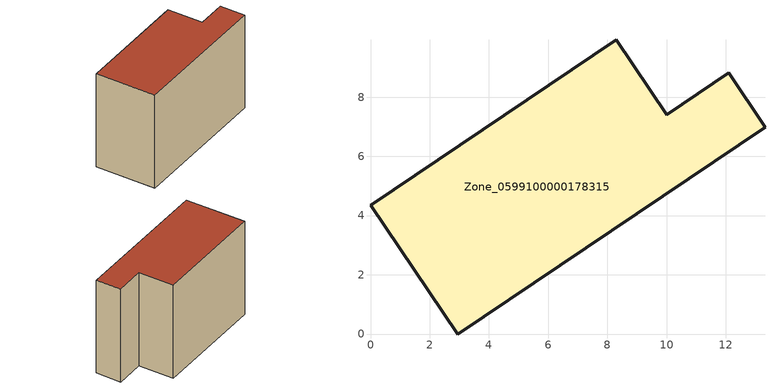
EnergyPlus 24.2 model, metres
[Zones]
Zone_0599100000178315
 floor ground (C_G): 2.94,0 0,4.35 8.29,9.93 10,7.4 12.09,8.82 13.32,6.98 z0
 wall outside (C_F): 0,4.35 2.94,0 13.32,6.98 12.09,8.82 10,7.4 8.29,9.93 0,4.35 z0:8.51
 roof outside (C_R): 8.29,9.93 0,4.35 2.94,0 13.32,6.98 12.09,8.82 10,7.4 z8.51
[BUILDING]
Pand.0599100000178315: North Axis=0; Terrain=City; Loads Convergence Tolerance Value=0.04; Temperature Convergence Tolerance Value=0.4; Solar Distribution=FullExterior; Maximum Number of Warmup Days=25; Minimum Number of Warmup Days=1
[Site:Location]
Rotterdam.The.Hague.AP_ZH_NLD Design_Conditions: Latitude=51.96; Longitude=4.45; Time Zone=1; Elevation=-4.5
[SITE:GROUNDTEMPERATURE:BUILDINGSURFACE]
18, 18, 18, 18, 18, 18, 18, 18, 18, 18, 18, 18
[MATERIAL] Thermal Absorptance=0.9; Solar Absorptance=0.7; Visible Absorptance=0.7
Name | Roughness | Thickness | Conductivity | Density | Specific Heat
G.TI.1975-1991 | MediumSmooth | 0.15 | 0.288461 | 540 | 1210
F.TI.1975-1991 | Rough | 0.3 | 0.230769 | 1920 | 840
R.TI.1975-1991 | MediumRough | 0.2 | 0.153846 | 1500 | 1000
[CONSTRUCTION]
C_G: G.TI.1975-1991
C_F: F.TI.1975-1991
C_R: R.TI.1975-1991
[ZONE]
Zone_0599100000178315: Type=1; Multiplier=1; Ceiling Height=Autocalculate; Volume=Autocalculate; Floor Area=autocalculate; Part of Total Floor Area=Yes
[ZONEINFILTRATION:DESIGNFLOWRATE]
Infil_Zone_0599100000178315: Zone or ZoneList or Space or SpaceList=Zone_0599100000178315; Schedule=AlwaysOn; Design Flow Rate Calculation Method=Flow/Area; Flow Rate per Floor Area=0.003; Constant Term Coefficient=1; Temperature Term Coefficient=0; Velocity Term Coefficient=0; Velocity Squared Term Coefficient=0
[HVACTEMPLATE:ZONE:IDEALLOADSAIRSYSTEM]
Zone_0599100000178315: Maximum Heating Supply Air Temperature=50; Minimum Cooling Supply Air Temperature=13; Maximum Heating Supply Air Humidity Ratio=0.0156; Minimum Cooling Supply Air Humidity Ratio=0.0077; Heating Limit=NoLimit; Cooling Limit=NoLimit; Dehumidification Control Type=ConstantSensibleHeatRatio; Cooling Sensible Heat Ratio=0.7; Dehumidification Setpoint=60; Humidification Control Type=None; Humidification Setpoint=30; Outdoor Air Method=None; Outdoor Air Flow Rate per Person=0.00944; Outdoor Air Flow Rate per Zone Floor Area=0; Outdoor Air Flow Rate per Zone=0; Demand Controlled Ventilation Type=None; Outdoor Air Economizer Type=NoEconomizer; Heat Recovery Type=None; Sensible Heat Recovery Effectiveness=0.7; Latent Heat Recovery Effectiveness=0.65
[ZONECONTROL:THERMOSTAT]
ThermostatControl_Zone_0599100000178315: Zone or ZoneList=Zone_0599100000178315; Control Type Schedule=DualSetpointControlType; Control 1=Thermostat_Zone_0599100000178315; Temperature Difference Between Cutout And Setpoint=0
[THERMOSTATSETPOINT:DUALSETPOINT]
Thermostat_Zone_0599100000178315: Heating Setpoint Temperature Schedule=HeatingSetpoint_Zone_0599100000178315; Cooling Setpoint Temperature Schedule=CoolingSetpoint_Zone_0599100000178315
[SCHEDULE:COMPACT]
HeatingSetpoint_Zone_0599100000178315: Through: 12/31, For: AllDays, Until: 24:00, 21
CoolingSetpoint_Zone_0599100000178315: Through: 12/31, For: AllDays, Until: 24:00, 24
DualSetpointControlType: Through: 12/31, For: AllDays, Until: 24:00, 4
AlwaysOn: Through: 12/31, For: AllDays, Until: 24:00, 1
